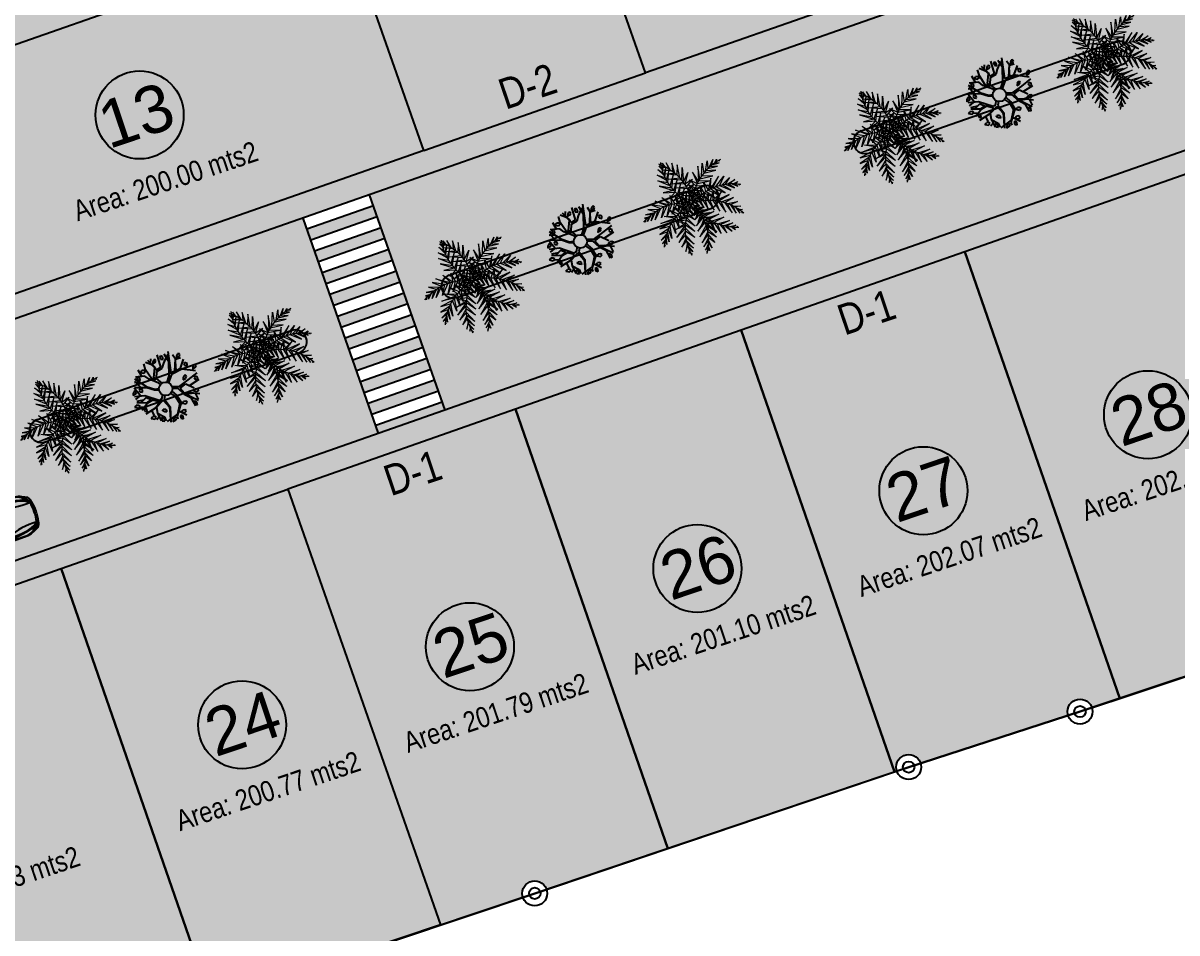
# Model space of a CAD drawing. Header units: millimetres. Extents: x 605064 to 1210630, y 1310999 to 2622410.
# Drawn here: x 605223.74 to 605272.84, y 1311092.26 to 1311130.99 of the extents above; entities that cross this region are included whole.
import ezdxf

# ---------------------------------------------------------------- set-up
doc = ezdxf.new("R2010")
doc.units = ezdxf.units.MM
for name, color, linetype in [('ARBOLES', 102, 'Continuous'), ('BOULEVARD', 3, 'Continuous'), ('CIRCULO', 1, 'Continuous'), ('P35', 3, 'Continuous'), ('PALME-1', 82, 'Continuous'), ('ROTULOS LOTES', 1, 'Continuous')]:
    doc.layers.add(name, color=color, linetype=linetype)
doc.styles.add('ROTULOS', font='arial.ttf', dxfattribs={"height": 3})
doc.styles.add('TSN - Arial Narrow', font='ARIALN.TTF')

# ---------------------------------------------------------------- blocks, each defined once
blk = doc.blocks.new('carro1')
at = {"layer": 'P35'}
for color, points in [(146, [(-0.795, 1.854), (-0.824, 1.862), (-0.858, 3.088), (-0.854, 3.397), (-0.854, 3.455), (-0.753, 3.861), (-0.675, 4.073), (-0.593, 4.178), (-0.477, 4.234), (-0.436, 4.237), (-0.544, 4.163), (-0.641, 3.988), (-0.72, 3.753), (-0.791, 3.47), (-0.809, 3.343), (-0.805, 3.175), (-0.817, 2.948), (-0.82, 2.713), (-0.813, 2.624), (-0.817, 2.616), (-0.82, 2.531), (-0.798, 1.941)]), (9, [(-0.85, 3.554), (-0.829, 3.715), (-0.78, 3.963), (-0.727, 4.075), (-0.647, 4.18), (-0.559, 4.25), (-0.472, 4.299), (-0.332, 4.327), (0.278, 4.327), (0.428, 4.31), (0.534, 4.275), (0.656, 4.177), (0.733, 4.079), (0.814, 3.834), (0.838, 3.715), (0.849, 3.62), (0.849, 3.596), (0.81, 3.708), (0.754, 3.946), (0.695, 4.1), (0.635, 4.173), (0.534, 4.236), (0.439, 4.261), (0.337, 4.261), (-0.437, 4.268), (-0.563, 4.222), (-0.643, 4.156), (-0.717, 4.058), (-0.752, 3.932), (-0.798, 3.792)]), (146, [(0.795, 1.854), (0.824, 1.862), (0.858, 3.088), (0.854, 3.397), (0.854, 3.455), (0.753, 3.861), (0.675, 4.073), (0.593, 4.178), (0.477, 4.234), (0.436, 4.237), (0.544, 4.163), (0.641, 3.988), (0.72, 3.753), (0.791, 3.47), (0.809, 3.343), (0.805, 3.175), (0.817, 2.948), (0.82, 2.713), (0.813, 2.624), (0.817, 2.616), (0.82, 2.531), (0.798, 1.941)]), (146, [(-0.765, 1.66), (-0.785, 1.474), (-0.777, 1.279), (-0.719, 0.785), (-0.652, 0.471), (-0.611, 0.321), (-0.549, 0.271), (-0.638, 0.54), (-0.685, 0.628), (-0.693, 0.852), (-0.701, 0.963), (-0.695, 1.247), (-0.666, 1.45), (-0.694, 1.488), (-0.686, 1.534), (-0.561, 1.796), (-0.49, 1.914), (-0.394, 1.924), (-0.417, 2.206), (-0.422, 2.428), (-0.413, 2.716), (-0.395, 2.924), (-0.471, 3.028), (-0.544, 3.124), (-0.599, 3.231), (-0.674, 3.439), (-0.703, 3.65), (-0.734, 3.659), (-0.786, 3.412), (-0.789, 3.078), (-0.78, 2.945), (-0.736, 3.21), (-0.683, 3.254), (-0.612, 3.201), (-0.568, 3.069), (-0.515, 2.875), (-0.471, 2.646), (-0.471, 2.496), (-0.489, 2.223), (-0.515, 2.064), (-0.515, 2.02), (-0.551, 1.959), (-0.595, 1.941), (-0.648, 1.844), (-0.718, 1.712), (-0.762, 1.65)]), (146, [(0.771, 1.66), (0.791, 1.474), (0.784, 1.279), (0.725, 0.785), (0.658, 0.471), (0.617, 0.321), (0.555, 0.271), (0.644, 0.54), (0.691, 0.628), (0.699, 0.852), (0.707, 0.963), (0.701, 1.247), (0.672, 1.45), (0.7, 1.488), (0.692, 1.534), (0.567, 1.796), (0.496, 1.914), (0.4, 1.924), (0.423, 2.206), (0.428, 2.428), (0.419, 2.716), (0.401, 2.924), (0.477, 3.028), (0.55, 3.124), (0.605, 3.231), (0.68, 3.439), (0.709, 3.65), (0.74, 3.659), (0.792, 3.412), (0.795, 3.078), (0.786, 2.945), (0.742, 3.21), (0.689, 3.254), (0.618, 3.201), (0.574, 3.069), (0.521, 2.875), (0.477, 2.646), (0.477, 2.496), (0.495, 2.223), (0.521, 2.064), (0.521, 2.02), (0.557, 1.959), (0.601, 1.941), (0.654, 1.844), (0.724, 1.712), (0.768, 1.65)]), (8, [(-0.49, 2.597), (-0.493, 2.617), (-0.794, 2.616), (-0.798, 2.597)]), (9, [(-0.859, 1.23), (-0.859, 0.662), (-0.835, 0.546), (-0.773, 0.375), (-0.685, 0.201), (-0.651, 0.146), (-0.581, 0.097), (-0.449, 0.057), (-0.077, 0.008), (0.131, 0.014), (0.333, 0.045), (0.522, 0.079), (0.629, 0.133), (0.7, 0.216), (0.828, 0.494), (0.852, 0.598), (0.855, 1.407), (0.846, 1.407), (0.855, 1.327), (0.858, 0.662), (0.825, 0.543), (0.709, 0.289), (0.599, 0.173), (0.421, 0.112), (0.153, 0.079), (-0.092, 0.075), (-0.385, 0.112), (-0.553, 0.143), (-0.639, 0.207), (-0.706, 0.283), (-0.798, 0.491), (-0.838, 0.579), (-0.859, 0.686), (-0.847, 1.248)]), (127, [(-0.666, 1.45), (-0.563, 1.184), (-0.497, 0.94), (-0.448, 0.645), (-0.432, 0.355), (-0.442, 0.128), (-0.253, 0.096), (0, 0.08), (0.163, 0.086), (0.322, 0.105), (0.442, 0.128), (0.432, 0.355), (0.458, 0.73), (0.519, 1.031), (0.599, 1.287), (0.666, 1.45), (0.545, 1.383), (0.423, 1.315), (0.213, 1.283), (0.059, 1.277), (-0.059, 1.277), (-0.337, 1.299), (-0.423, 1.315), (-0.545, 1.383)]), (30, [(-0.455, 0.13), (-0.528, 0.24), (-0.62, 0.314), (-0.69, 0.353), (-0.736, 0.381), (-0.706, 0.317), (-0.666, 0.265), (-0.614, 0.216), (-0.556, 0.182), (-0.51, 0.152), (-0.48, 0.143)]), (30, [(0.455, 0.13), (0.528, 0.24), (0.62, 0.314), (0.69, 0.353), (0.736, 0.381), (0.706, 0.317), (0.666, 0.265), (0.614, 0.216), (0.556, 0.182), (0.51, 0.152), (0.48, 0.143)])]:
    blk.add_hatch(color=color, dxfattribs=at).paths.add_polyline_path(points)
h = blk.add_hatch(color=127, dxfattribs=at)
h.paths.add_polyline_path([(-0.276, 3.037), (-0.322, 3.032), (-0.368, 3.037), (-0.396, 3.045), (-0.434, 3.064), (-0.465, 3.087), (-0.517, 3.15), (-0.568, 3.235), (-0.598, 3.303), (-0.625, 3.401), (-0.61, 3.496), (-0.583, 3.538), (-0.536, 3.565), (-0.395, 3.628), (-0.239, 3.674), (-0.097, 3.695), (0.036, 3.699), (0.189, 3.684), (0.323, 3.652), (0.447, 3.608), (0.529, 3.569), (0.583, 3.538), (0.622, 3.462), (0.627, 3.42), (0.61, 3.338), (0.568, 3.235), (0.52, 3.154), (0.467, 3.088), (0.42, 3.055), (0.368, 3.037), (0.346, 3.033), (0.322, 3.032), (0.282, 3.036), (0.257, 3.042), (0.229, 3.053), (0.205, 3.055), (0.12, 3.059), (-0.038, 3.062), (-0.145, 3.058), (-0.229, 3.053), (-0.254, 3.043)], flags=16)
h.paths.add_polyline_path([(-0.393, 1.915), (-0.189, 1.899), (0, 1.895), (0.232, 1.902), (0.393, 1.909), (0.392, 1.914), (0.42, 2.299), (0.414, 2.692), (0.395, 2.924), (0.544, 3.124), (0.599, 3.231), (0.674, 3.439), (0.703, 3.65), (0.686, 3.813), (0.632, 3.973), (0.582, 4.064), (0.503, 4.167), (0.405, 4.257), (-0.405, 4.257), (-0.491, 4.179), (-0.57, 4.082), (-0.658, 3.887), (-0.686, 3.813), (-0.703, 3.65), (-0.674, 3.439), (-0.599, 3.231), (-0.437, 2.974), (-0.395, 2.924), (-0.411, 2.742), (-0.417, 2.65), (-0.422, 2.417), (-0.413, 2.144), (-0.402, 1.997)])
h = blk.add_hatch(color=8, dxfattribs=at)
edge = h.paths.add_edge_path()
edge.add_line((-0.771, 1.819), (-0.734, 1.76))
edge.add_arc((-0.767, 1.739), 0.0391, -47.4347, 31.9191, ccw=False)
edge.add_arc((-0.746, 1.736), 0.0265, 168.0279, 281.917, ccw=False)
edge.add_line((-0.772, 1.742), (-0.801, 1.778))
edge.add_line((-0.801, 1.778), (-0.817, 1.76))
edge.add_arc((-0.847, 1.786), 0.0403, 221.1586, 318.8414, ccw=False)
edge.add_line((-0.878, 1.76), (-0.927, 1.809))
edge.add_arc((-0.874, 1.862), 0.0746, 163.8715, 224.9725, ccw=False)
edge.add_line((-0.946, 1.883), (-0.771, 1.819))
h = blk.add_hatch(color=146, dxfattribs=at)
h.paths.add_polyline_path([(-0.453, 0.18), (-0.536, 0.285), (-0.579, 0.376), (-0.654, 0.695), (-0.689, 1), (-0.662, 1.419), (-0.61, 1.253), (-0.527, 0.982), (-0.479, 0.721), (-0.457, 0.572), (-0.448, 0.424), (-0.44, 0.319), (-0.44, 0.206)])
h.paths.add_polyline_path([(-0.654, 0.367), (-0.75, 0.411), (-0.815, 0.581), (-0.837, 0.664), (-0.828, 1.065), (-0.828, 1.72), (-0.806, 1.75), (-0.793, 1.637), (-0.793, 1.201), (-0.754, 0.956), (-0.715, 0.729), (-0.697, 0.59), (-0.662, 0.437), (-0.627, 0.359)])
h = blk.add_hatch(color=146, dxfattribs=at)
h.paths.add_polyline_path([(0.453, 0.18), (0.536, 0.285), (0.579, 0.376), (0.654, 0.695), (0.689, 1), (0.662, 1.419), (0.61, 1.253), (0.527, 0.982), (0.479, 0.721), (0.457, 0.572), (0.448, 0.424), (0.44, 0.319), (0.44, 0.206)])
h.paths.add_polyline_path([(0.654, 0.367), (0.75, 0.411), (0.815, 0.581), (0.837, 0.664), (0.828, 1.065), (0.828, 1.72), (0.806, 1.75), (0.793, 1.637), (0.793, 1.201), (0.754, 0.956), (0.715, 0.729), (0.697, 0.59), (0.662, 0.437), (0.627, 0.359)])
h = blk.add_hatch(color=8, dxfattribs=at)
edge = h.paths.add_edge_path()
edge.add_line((0.771, 1.819), (0.734, 1.76))
edge.add_arc((0.767, 1.739), 0.0391, 508.0809, 587.4347)
edge.add_arc((0.746, 1.736), 0.0265, 258.083, 371.9721)
edge.add_line((0.772, 1.742), (0.801, 1.778))
edge.add_line((0.801, 1.778), (0.817, 1.76))
edge.add_arc((0.847, 1.786), 0.0403, 221.1586, 318.8414)
edge.add_line((0.878, 1.76), (0.927, 1.809))
edge.add_arc((0.874, 1.862), 0.0746, 315.0275, 376.1285)
edge.add_line((0.946, 1.883), (0.771, 1.819))
at = {"layer": 'P35', "color": 7}
for p, q in [((-0.801, 2.597), (-0.486, 2.597)), ((-0.801, 2.587), (-0.485, 2.587)), ((-0.8, 2.627), (-0.488, 2.627)), ((-0.8, 2.617), (-0.488, 2.617)), ((0.801, 2.587), (0.485, 2.587)), ((0.801, 2.597), (0.486, 2.597)), ((0.8, 2.627), (0.488, 2.627)), ((0.8, 2.617), (0.488, 2.617)), ((-0.607, 0.193), (-0.606, 0.192))]:
    blk.add_line(p, q, dxfattribs=at)
for points in [[(-0.865, 3.454, -0.04536), (-0.712, 4.041, -0.316238), (-0.405, 4.257), (0, 4.257), (0.405, 4.257, -0.316238), (0.712, 4.041, -0.04536), (0.865, 3.454, -0.995785)], [(-0.712, 4.041, 0.134107), (-0.787, 3.96, 0.076542), (-0.865, 3.454), (-0.865, 1.853, 0.085317)], [(-0.787, 3.96, -0.339592), (-0.293, 4.34), (0, 4.34), (0.293, 4.34, -0.339592), (0.787, 3.96, -1.295903)], [(-0.405, 4.257, 0.307984), (-0.674, 3.439, 0.021458), (-0.599, 3.231, 0.089138), (-0.471, 3.028, 0.076147), (-0.395, 2.924, 0.055297), (-0.393, 1.909, 0.055323)], [(0.405, 4.257, -0.307984), (0.674, 3.439, -0.021458), (0.599, 3.231, -0.089138), (0.471, 3.028, -0.076147), (0.395, 2.924, -0.055297), (0.393, 1.909, -0.055323)], [(0.865, 1.853), (0.865, 3.454, 0.076542), (0.787, 3.96, 0.134107), (0.712, 4.041)], [(-0.806, 2.442), (-0.806, 3.237, -0.076793), (-0.658, 3.887, -3.166947)], [(0.806, 2.442), (0.806, 3.237, 0.076793), (0.658, 3.887, 3.166947)], [(-0.865, 3.115, 0.005985), (-0.835, 2.058), (-0.837, 1.843, 0.082522)], [(-0.765, 1.66), (-0.608, 1.931, -0.122145), (-0.549, 1.993, 0.205815), (-0.53, 2.019, 0.151874), (-0.626, 3.207, 0.290836), (-0.739, 3.222, 0.061376), (-0.783, 1.823)], [(0.765, 1.66), (0.608, 1.931, 0.122145), (0.549, 1.993, -0.205815), (0.53, 2.019, -0.151874), (0.626, 3.207, -0.290836), (0.739, 3.222, -0.061376), (0.783, 1.823)], [(0.837, 1.843), (0.835, 2.058, 0.005985), (0.865, 3.115)], [(-0.865, 1.75), (-0.865, 0.659, 0.085317), (-0.781, 0.369), (-0.67, 0.141, 0.150666), (-0.454, 0.048, 0.106558), (0.454, 0.048, 0.150666), (0.67, 0.141), (0.781, 0.369, 0.085317), (0.865, 0.659), (0.865, 1.75, 0.076542)], [(-0.838, 1.747), (-0.85, 0.661, 0.082522), (-0.746, 0.386), (-0.744, 0.382, 0.28772), (-0.442, 0.128, 0.107642), (0.442, 0.128, 0.28772), (0.744, 0.382), (0.746, 0.386, 0.082522), (0.85, 0.661), (0.838, 1.747, 0.005985)], [(-0.775, 1.745, 0.003758), (-0.765, 1.66)], [(0.775, 1.745, -0.003758), (0.765, 1.66)]]:
    blk.add_lwpolyline(points, format="xyb", dxfattribs=at)
for points in [[(0.583, 3.538, -0.244234), (0.621, 3.376, -0.10952), (0.486, 3.109, -0.34796), (0.229, 3.053, 0.037334), (-0.229, 3.053, -0.34796), (-0.486, 3.109, -0.10952), (-0.621, 3.376, -0.244234), (-0.583, 3.538, -0.276546)], [(-0.771, 1.819), (-0.734, 1.76, -0.360781), (-0.741, 1.71, -0.542329), (-0.772, 1.742), (-0.801, 1.778), (-0.817, 1.76, -0.454056), (-0.878, 1.76), (-0.927, 1.809, -0.273105), (-0.946, 1.883)], [(-0.45, 1.921, 0.328475), (-0.519, 1.884), (-0.686, 1.534, 0.439617), (-0.666, 1.45), (-0.423, 1.315, 0.06084), (0, 1.277, 0.06084), (0.423, 1.315), (0.666, 1.45, 0.439617), (0.686, 1.534), (0.519, 1.884, 0.328475), (0.45, 1.921, -0.057395)], [(0.771, 1.819), (0.734, 1.76, 0.360781), (0.741, 1.71, 0.542329), (0.772, 1.742), (0.801, 1.778), (0.817, 1.76, 0.454056), (0.878, 1.76), (0.927, 1.809, 0.273105), (0.946, 1.883)]]:
    blk.add_lwpolyline(points, format="xyb", close=True, dxfattribs=at)
for centre, radius, start, end in [((3.67, 1.558), 4.456, 177.4786, 196.1176), ((-3.67, 1.558), 4.456, 343.8824, 2.5214), ((1.381, 1.057), 2.084, 169.1317, 202.1569), ((-3.112, 0.355), 2.68, 355.1298, 24.1159), ((3.112, 0.355), 2.68, 155.8841, 184.8702), ((-1.381, 1.057), 2.084, 337.8431, 10.8683), ((-0.901, -0.105), 0.515, 26.8399, 72.4584), ((0.901, -0.105), 0.515, 107.5416, 153.1601)]:
    blk.add_arc(centre, radius, start, end, dxfattribs=at)
blk = doc.blocks.new('A$C48C97B70')
at = {"layer": 'PALME-1', "lineweight": 5}
for p, q in [((2.072, 6.54), (2.171, 6.533)), ((2.216, 6.497), (2.072, 6.54)), ((2.109, 6.384), (2.41, 6.325)), ((2.556, 6.176), (2.109, 6.384)), ((2.171, 6.148), (2.687, 6.026)), ((2.793, 5.89), (2.171, 6.148)), ((2.315, 6.6), (2.309, 6.418)), ((2.41, 6.325), (2.315, 6.6)), ((2.552, 6.547), (2.605, 6.122)), ((2.687, 6.026), (2.552, 6.547)), ((2.903, 6.407), (2.793, 5.89)), ((2.912, 5.72), (2.903, 6.407)), ((3.221, 6.198), (3.009, 5.561)), ((3.129, 5.334), (3.221, 6.198)), ((2.251, 5.877), (2.912, 5.72)), ((3.009, 5.561), (2.251, 5.877)), ((2.388, 5.472), (3.129, 5.334)), ((3.21, 5.152), (2.388, 5.472)), ((3.21, 5.152), (3.477, 5.948)), ((3.477, 5.948), (3.277, 4.976)), ((3.277, 4.976), (3.756, 5.506)), ((3.756, 5.506), (3.328, 4.818)), ((2.535, 5.1), (3.277, 4.976)), ((3.328, 4.818), (2.535, 5.1)), ((2.683, 4.767), (3.377, 4.635)), ((3.409, 4.484), (2.683, 4.767)), ((3.909, 4.977), (3.328, 4.818)), ((3.377, 4.635), (3.909, 4.977)), ((3.925, 4.65), (3.409, 4.484)), ((3.435, 4.33), (3.925, 4.65)), ((5.099, 4.709), (4.7, 4.004)), ((4.863, 4.035), (5.099, 4.709)), ((5.621, 4.675), (4.863, 4.035)), ((5.049, 4.06), (5.621, 4.675)), ((0.485, 3.926), (0.936, 3.651)), ((1.136, 3.706), (0.485, 3.926)), ((0.788, 4.157), (1.318, 3.745)), ((1.572, 3.782), (0.788, 4.157)), ((1.109, 4.315), (1.959, 3.803)), ((1.771, 3.798), (1.109, 4.315)), ((1.619, 4.431), (2.125, 3.798)), ((1.959, 3.803), (1.619, 4.431)), ((2.169, 4.399), (2.125, 3.798)), ((2.314, 3.783), (2.169, 4.399)), ((2.483, 4.305), (2.467, 3.763)), ((2.621, 3.736), (2.483, 4.305)), ((2.742, 4.179), (2.773, 3.702)), ((2.911, 3.665), (2.742, 4.179)), ((2.871, 4.392), (3.435, 4.33)), ((3.454, 4.176), (2.871, 4.392)), ((2.956, 4.034), (3.027, 3.628)), ((3.19, 3.57), (2.956, 4.034)), ((3.012, 4.138), (3.464, 4.032)), ((3.469, 3.911), (3.012, 4.138)), ((3.181, 3.857), (3.468, 3.739)), ((3.462, 3.617), (3.181, 3.857)), ((3.893, 4.364), (3.454, 4.176)), ((3.464, 4.032), (3.893, 4.364)), ((3.468, 3.739), (3.827, 4.113)), ((3.827, 4.113), (3.469, 3.911)), ((3.685, 3.61), (3.842, 4.104)), ((3.842, 4.104), (3.836, 3.693)), ((3.945, 3.747), (4.03, 4.282)), ((4.03, 4.282), (4.076, 3.806)), ((4.221, 3.864), (4.266, 4.448)), ((4.544, 3.399), (4.221, 3.864)), ((4.266, 4.448), (4.368, 3.915)), ((4.368, 3.915), (4.964, 3.413)), ((4.516, 3.959), (4.561, 4.59)), ((4.964, 3.413), (4.516, 3.959)), ((4.561, 4.59), (4.7, 4.004)), ((4.7, 4.004), (5.327, 3.442)), ((5.327, 3.442), (4.863, 4.035)), ((5.049, 4.06), (5.724, 3.492)), ((5.248, 4.076), (5.963, 4.571)), ((5.724, 3.492), (5.248, 4.076)), ((5.963, 4.571), (5.505, 4.079)), ((5.505, 4.079), (6.145, 3.565)), ((5.691, 4.07), (6.298, 4.391)), ((6.145, 3.565), (5.691, 4.07)), ((6.298, 4.391), (5.897, 4.047)), ((5.897, 4.047), (6.422, 3.625)), ((6.068, 4.019), (6.59, 4.15)), ((6.422, 3.625), (6.068, 4.019)), ((6.59, 4.15), (6.19, 3.993)), ((6.261, 3.976), (6.658, 3.683)), ((6.462, 3.919), (6.749, 3.967)), ((6.658, 3.683), (6.462, 3.919)), ((6.749, 3.967), (6.592, 3.874)), ((6.706, 3.831), (6.813, 3.725)), ((0.172, 3.309), (0.083, 3.188)), ((0.083, 3.188), (0.123, 3.278)), ((0.108, 3.437), (0.277, 3.37)), ((0.398, 3.434), (0.108, 3.437)), ((0.236, 3.642), (0.655, 3.551)), ((0.772, 3.596), (0.236, 3.642)), ((0.588, 3.523), (0.242, 3.171)), ((0.242, 3.171), (0.398, 3.434)), ((0.936, 3.651), (0.485, 3.15)), ((0.485, 3.15), (0.772, 3.596)), ((1.318, 3.745), (0.768, 3.135)), ((0.768, 3.135), (1.136, 3.706)), ((1.771, 3.798), (1.195, 3.13)), ((1.195, 3.13), (1.572, 3.782)), ((1.595, 3.144), (1.959, 3.803)), ((2.125, 3.798), (1.595, 3.144)), ((1.958, 3.173), (2.314, 3.783)), ((2.467, 3.763), (1.958, 3.173)), ((2.375, 3.225), (2.621, 3.736)), ((2.773, 3.702), (2.375, 3.225)), ((2.517, 3.065), (2.973, 2.919)), ((3.058, 3.034), (2.517, 3.065)), ((2.661, 3.273), (2.911, 3.665)), ((3.027, 3.628), (2.661, 3.273)), ((3.248, 3.258), (2.731, 3.212)), ((2.731, 3.212), (3.134, 3.129)), ((2.982, 3.339), (3.19, 3.57)), ((3.302, 3.524), (2.982, 3.339)), ((3.134, 3.129), (3.331, 2.658)), ((3.387, 2.981), (3.248, 3.258)), ((3.333, 3.347), (3.387, 2.981)), ((3.534, 3.189), (3.34, 2.708)), ((3.494, 3.304), (3.845, 3.186)), ((3.845, 3.186), (3.534, 3.189)), ((3.581, 3.546), (3.927, 3.415)), ((3.927, 3.415), (3.685, 3.61)), ((3.836, 3.693), (4.254, 3.401)), ((4.254, 3.401), (3.945, 3.747)), ((4.076, 3.806), (4.544, 3.399)), ((6.813, 3.725), (6.759, 3.809)), ((1.871, 2.113), (2.646, 2.352)), ((2.103, 2.613), (2.646, 2.352)), ((2.729, 2.522), (2.103, 2.613)), ((2.305, 2.87), (2.804, 2.657)), ((2.885, 2.79), (2.305, 2.87)), ((2.646, 2.352), (3.06, 1.619)), ((3.166, 1.967), (2.729, 2.522)), ((2.804, 2.657), (3.166, 1.967)), ((3.27, 2.374), (2.885, 2.79)), ((2.973, 2.919), (3.27, 2.374)), ((3.331, 2.658), (3.058, 3.034)), ((3.34, 2.708), (3.598, 3.029)), ((3.647, 2.918), (3.373, 2.451)), ((3.373, 2.451), (3.71, 2.789)), ((3.785, 2.652), (3.45, 2.173)), ((3.45, 2.173), (3.866, 2.519)), ((3.953, 2.391), (3.586, 1.876)), ((3.598, 3.029), (4.106, 2.989)), ((4.106, 2.989), (3.647, 2.918)), ((3.71, 2.789), (4.331, 2.805)), ((4.331, 2.805), (3.785, 2.652)), ((3.866, 2.519), (4.646, 2.527)), ((4.646, 2.527), (3.953, 2.391)), ((1.792, 1.596), (2.581, 2.199)), ((2.516, 2.023), (1.792, 1.596)), ((2.457, 1.832), (1.821, 1.24)), ((1.821, 1.24), (2.399, 1.582)), ((2.581, 2.199), (1.871, 2.113)), ((2.399, 1.582), (2.764, 0.846)), ((2.926, 1.242), (2.457, 1.832)), ((2.516, 2.023), (2.926, 1.242)), ((3.06, 1.619), (2.581, 2.199)), ((3.586, 1.876), (4.066, 2.239)), ((3.926, 1.441), (4.066, 2.239)), ((4.172, 2.112), (3.926, 1.441)), ((4.066, 2.239), (4.908, 2.274)), ((4.908, 2.274), (4.172, 2.112)), ((4.35, 1.136), (4.172, 2.112)), ((4.3, 1.974), (5.183, 1.983)), ((4.3, 1.974), (4.35, 1.136)), ((5.183, 1.983), (4.444, 1.835)), ((4.444, 1.835), (4.68, 0.999)), ((4.68, 0.999), (4.639, 1.669)), ((4.639, 1.669), (5.461, 1.659)), ((5.461, 1.659), (4.789, 1.558)), ((4.789, 1.558), (5.053, 0.924)), ((2.369, 1.398), (1.925, 0.874)), ((1.925, 0.874), (2.347, 1.192)), ((2.338, 1.019), (2.097, 0.538)), ((2.097, 0.538), (2.337, 0.894)), ((2.647, 0.589), (2.338, 1.019)), ((2.338, 0.821), (2.539, 0.37)), ((2.347, 1.192), (2.647, 0.589)), ((2.764, 0.846), (2.369, 1.398)), ((5.053, 0.924), (4.963, 1.444)), ((4.963, 1.444), (5.636, 1.437)), ((5.636, 1.437), (5.112, 1.358)), ((5.112, 1.358), (5.431, 0.925)), ((5.431, 0.925), (5.223, 1.3)), ((5.289, 1.268), (5.782, 1.241)), ((5.782, 1.241), (5.48, 1.184)), ((5.48, 1.184), (5.67, 0.964)), ((5.67, 0.964), (5.609, 1.136)), ((5.724, 1.097), (5.874, 1.11)), ((5.874, 1.11), (5.78, 1.08)), ((2.351, 0.612), (2.242, 0.343)), ((2.242, 0.343), (2.366, 0.476)), ((2.539, 0.37), (2.351, 0.612)), ((2.384, 0.355), (2.464, 0.229)), ((2.464, 0.229), (2.394, 0.298))]:
    blk.add_line(p, q, dxfattribs=at)
for points in [[(2.17, 5.812), (1.897, 6.276), (2.16, 5.937)], [(2.155, 6.219), (2.027, 6.48), (2.16, 6.356)], [(2.156, 6.01), (2.325, 6.474), (2.155, 6.219)], [(2.17, 6.478), (2.241, 6.61), (2.176, 6.535)], [(2.191, 5.641), (2.448, 6.263), (2.17, 5.812)], [(2.346, 5.01), (1.67, 5.556), (2.271, 5.255)], [(2.227, 5.436), (1.748, 5.928), (2.191, 5.641)], [(2.271, 5.255), (2.584, 6.015), (2.227, 5.436)], [(2.418, 4.824), (2.773, 5.631), (2.346, 5.01)], [(4.256, 4.754), (4.053, 5.439), (4.142, 4.634)], [(4.393, 4.884), (4.496, 5.717), (4.256, 4.754)], [(4.545, 5.014), (4.834, 5.833), (4.75, 5.166)], [(4.907, 5.267), (5.211, 5.884), (5.087, 5.37)], [(5.087, 5.37), (5.76, 5.335), (5.242, 5.447)], [(5.242, 5.447), (5.588, 5.859), (5.357, 5.498)], [(5.424, 5.526), (5.918, 5.521), (5.621, 5.597)], [(5.621, 5.597), (5.824, 5.804), (5.752, 5.637)], [(5.87, 5.669), (6.018, 5.646), (5.926, 5.682)], [(2.418, 4.824), (1.666, 5.198), (2.495, 4.652)], [(2.495, 4.652), (1.781, 4.688), (2.57, 4.504)], [(2.57, 4.504), (2.932, 5.265), (2.495, 4.652)], [(2.749, 4.211), (3.062, 4.925), (2.665, 4.34)], [(3.836, 4.239), (3.531, 4.739), (3.925, 4.367)], [(4.019, 4.489), (3.686, 5.027), (4.142, 4.634)], [(4.142, 4.634), (4.98, 4.546), (4.256, 4.754)], [(4.393, 4.884), (5.273, 4.819), (4.545, 5.014)], [(4.75, 5.166), (5.571, 5.125), (4.907, 5.267)], [(2.665, 4.34), (2.047, 4.205), (2.57, 4.504)], [(2.84, 4.084), (2.267, 3.963), (2.749, 4.211)], [(3.03, 3.852), (2.492, 3.783), (2.936, 3.961)], [(2.936, 3.961), (3.195, 4.526), (2.84, 4.084)], [(3.112, 3.763), (3.275, 4.247), (3.03, 3.852)], [(3.325, 3.56), (3.354, 3.929), (3.235, 3.642)], [(3.551, 3.72), (3.388, 4.212), (3.624, 3.876)], [(3.681, 3.983), (3.437, 4.467), (3.752, 4.108)], [(3.624, 3.876), (4.134, 3.884), (3.681, 3.983)], [(3.752, 4.108), (4.371, 4.052), (3.836, 4.239)], [(3.925, 4.367), (4.703, 4.31), (4.019, 4.489)], [(4.023, 3.434), (4.383, 3.838), (4.165, 3.413)], [(4.318, 3.383), (4.671, 3.85), (4.469, 3.347)], [(2.039, 2.865), (1.395, 3.175), (2.176, 2.959)], [(2.338, 3.057), (1.86, 3.471), (2.176, 2.959)], [(2.614, 3.199), (2.169, 3.579), (2.474, 3.131)], [(2.474, 3.131), (2.407, 2.354), (2.338, 3.057)], [(2.892, 3.311), (2.453, 3.629), (2.757, 3.26)], [(2.757, 3.26), (2.714, 2.641), (2.614, 3.199)], [(3.173, 3.397), (2.712, 3.637), (3.007, 3.35)], [(3.235, 3.642), (2.716, 3.653), (3.112, 3.763)], [(3.007, 3.35), (2.918, 2.847), (2.892, 3.311)], [(3.291, 3.426), (3.14, 3.089), (3.173, 3.397)], [(3.524, 3.316), (3.359, 2.985), (3.577, 3.207)], [(3.504, 3.607), (3.861, 3.703), (3.551, 3.72)], [(3.577, 3.207), (4.054, 3.003), (3.645, 3.048)], [(3.608, 3.461), (3.828, 3.163), (3.73, 3.458)], [(3.73, 3.458), (4.128, 3.79), (3.902, 3.447)], [(3.902, 3.447), (4.096, 2.975), (4.023, 3.434)], [(4.165, 3.413), (4.34, 2.817), (4.318, 3.383)], [(4.469, 3.347), (4.701, 2.603), (4.618, 3.304)], [(4.618, 3.304), (4.996, 3.811), (4.797, 3.243)], [(4.951, 3.181), (5.513, 3.622), (4.797, 3.243)], [(4.797, 3.243), (5.023, 2.432), (4.951, 3.181)], [(5.122, 3.102), (5.935, 3.312), (4.951, 3.181)], [(5.122, 3.102), (5.384, 2.259), (5.298, 3.008)], [(1.429, 2.305), (0.772, 2.102), (1.299, 2.143)], [(1.737, 2.622), (0.883, 2.467), (1.554, 2.443)], [(1.889, 2.751), (1.05, 2.782), (2.039, 2.865)], [(1.554, 2.443), (1.465, 1.626), (1.429, 2.305)], [(1.889, 2.751), (1.814, 1.872), (1.737, 2.622)], [(2.176, 2.959), (2.13, 2.118), (2.039, 2.865)], [(3.815, 2.498), (3.259, 1.952), (3.845, 2.347)], [(3.735, 2.799), (3.284, 2.372), (3.778, 2.649)], [(3.645, 3.048), (3.314, 2.661), (3.689, 2.935)], [(3.689, 2.935), (4.213, 2.799), (3.735, 2.799)], [(3.778, 2.649), (4.355, 2.548), (3.815, 2.498)], [(3.845, 2.347), (4.468, 2.241), (3.872, 2.159)], [(5.298, 3.008), (6.166, 3.04), (5.516, 2.873)], [(5.516, 2.873), (5.778, 2.094), (5.667, 2.764)], [(5.667, 2.764), (6.352, 2.708), (5.829, 2.634)], [(5.829, 2.634), (6.043, 1.995), (5.957, 2.518)], [(5.957, 2.518), (6.468, 2.348), (6.047, 2.431)], [(6.097, 2.378), (6.274, 1.917), (6.236, 2.221)], [(1.198, 2.002), (0.737, 1.726), (1.13, 1.897)], [(0.99, 1.652), (0.753, 1.484), (0.93, 1.529)], [(1.092, 1.835), (1.018, 1.347), (0.99, 1.652)], [(1.299, 2.143), (1.227, 1.473), (1.198, 2.002)], [(3.872, 2.159), (3.253, 1.588), (3.887, 1.994)], [(3.895, 1.806), (3.264, 1.188), (3.891, 1.606)], [(3.891, 1.606), (4.315, 0.848), (3.87, 1.351)], [(3.887, 1.994), (4.536, 1.694), (3.872, 2.159)], [(3.895, 1.806), (4.452, 1.178), (3.887, 1.994)], [(6.236, 2.221), (6.503, 2.108), (6.321, 2.114)], [(6.394, 2.016), (6.426, 1.87), (6.427, 1.969)], [(0.88, 1.418), (0.879, 1.268), (0.858, 1.364)], [(3.87, 1.351), (3.296, 0.762), (3.843, 1.166)], [(3.8, 0.963), (3.329, 0.481), (3.756, 0.796)], [(3.756, 0.796), (3.836, 0.264), (3.718, 0.676)], [(3.843, 1.166), (4.104, 0.531), (3.8, 0.963)], [(3.694, 0.607), (3.365, 0.24), (3.618, 0.413)], [(3.507, 0.179), (3.392, 0.083), (3.48, 0.128)], [(3.618, 0.413), (3.639, 0.123), (3.562, 0.288)]]:
    blk.add_lwpolyline(points, dxfattribs=at)
for centre, start, end in [((5.589, 6.144), 171.01045, 231.44645), ((6.694, 2.334), 100.47619, 160.91219), ((4.041, 0.074), 99.94926, 160.38526), ((0.46, 1.763), 329.11631, 29.5523), ((3.594, 0.025), 32.00062, 92.43661)]:
    blk.add_arc(centre, 3.435, start, end, dxfattribs=at)
at = {"layer": 'PALME-1', "lineweight": 5, "extrusion": (0, 0, -1)}
for centre, major_axis, start_param, end_param in [((0.035, 3.843), (2.429, 2.429), -0.156897, 0.89791), ((1.947, 0.368), (-2.429, 2.429), 0.182844, 1.237651), ((5.421, 0.645), (-2.429, 2.429), 0.173647, 1.228454), ((5.771, 0.927), (2.429, 2.429), 3.700109, 4.754916), ((6.759, 4.372), (-2.429, 2.429), 4.173367, 5.228174)]:
    blk.add_ellipse(centre, major_axis=major_axis, ratio=1, start_param=start_param, end_param=end_param, dxfattribs=at)
blk = doc.blocks.new('p_arbol04')
at = {"layer": 'ARBOLES'}
for p, q in [((-0.41, 1.55), (-1.03, 2.13)), ((-0.62, 1.75), (-0.41, 2.36)), ((0.05, 1.88), (0.35, 2.36)), ((0.76, 1.7), (0.54, 2.32)), ((0.74, 1.39), (0.8, 2.29)), ((0.77, 1.94), (1.1, 2.18)), ((-1.72, 0.41), (-2.41, 1.04)), ((-1.98, 0.65), (-1.85, 1.57)), ((-1.07, 0.75), (-1.81, 1.55)), ((-1.14, 1.51), (-1.48, 1.85)), ((-1.41, 1.11), (-1.36, 1.9)), ((-1, 0.76), (-1.21, 2.04)), ((-0.37, 1.09), (-0.41, 1.55)), ((-0.05, 0.2), (-0.37, 1.09)), ((-0.18, 0.97), (0.05, 1.88)), ((0.02, 0.88), (0.74, 1.39)), ((0.12, 0.65), (0.61, 1.04)), ((0.61, 1.04), (1.16, 0.87)), ((0.64, 1.2), (0.78, 1.37)), ((0.7, 1.17), (0.64, 1.2)), ((0.71, 1.16), (1.12, 1.01)), ((0.78, 1.37), (0.78, 1.94)), ((1.12, 1.01), (1.72, 1.99)), ((1.16, 0.87), (1.57, 1.06)), ((2.58, 1.48), (1.36, 0.04)), ((1.57, 1.06), (2.28, 1.3)), ((1.98, 0.83), (2.18, 1.57)), ((1.98, 0.83), (2.41, 1.3)), ((-2.49, -0.25), (-2.83, 0.07)), ((-2.14, -0.12), (-2.67, 0.51)), ((-2.08, 0.23), (-2.6, 0.6)), ((-2.08, 0.74), (-2.54, 0.81)), ((-1.77, 0.21), (-2.44, 0.25)), ((-1.77, 0.21), (-1.62, -0.24)), ((-1.19, -0.84), (-1.72, 0.41)), ((-0.78, 0.09), (-1.07, 0.75)), ((-0.71, 0.11), (-1, 0.76)), ((-0.52, -0.23), (-0.78, 0.09)), ((-0.43, -0.13), (-0.71, 0.11)), ((-0.01, 0.62), (-0.18, 0.97)), ((-0.06, 0.02), (-0.05, 0.2)), ((-0.01, 0.62), (0.02, 0.88)), ((0.14, 0), (0.12, 0.65)), ((1.03, -0.05), (1.98, 0.83)), ((1.36, 0.04), (1.72, -0.14)), ((1.72, -0.14), (2.54, 0.51)), ((1.82, -0.19), (2.38, 0.38)), ((2.54, 0.51), (2.64, 0.95)), ((2.54, 0.51), (2.93, 0.27)), ((-1.88, -1.05), (-2.9, -0.75)), ((-2.05, -0.21), (-2.86, -0.28)), ((-2.31, -0.92), (-2.5, -1.37)), ((-1.62, -0.24), (-2.14, -0.12)), ((-1.55, -0.37), (-2.05, -0.21)), ((-1.26, -0.98), (-1.88, -1.05)), ((-1.26, -0.95), (-1.55, -0.37)), ((-0.87, -0.89), (-1.19, -0.84)), ((-0.87, -0.89), (-0.62, -0.71)), ((-0.53, -0.91), (-0.8, -1.07)), ((0.39, -1), (0.71, -1.35)), ((0.87, -1.33), (0.47, -0.9)), ((0.5, -0.29), (1.03, -0.05)), ((0.55, -0.43), (1.13, -0.19)), ((1.13, -0.19), (1.36, -0.12)), ((1.36, -0.12), (2.25, -0.47)), ((1.82, -0.19), (2.21, -0.35)), ((2.21, -0.35), (3, -0.03)), ((2.25, -0.47), (2.93, -1.49)), ((-2.29, -1.81), (-2.64, -1.81)), ((-2.14, -1.47), (-2.44, -2.18)), ((-2.15, -1.48), (-1.98, -2.16)), ((-1.82, -1.07), (-2.14, -1.47)), ((-0.98, -1.93), (-1.95, -2.89)), ((-1, -1.07), (-1.82, -1.07)), ((-1.15, -2.05), (-1.54, -2.45)), ((-1.04, -1.87), (-1.15, -2.05)), ((-0.93, -1.07), (-1.04, -1.87)), ((-1, -1.07), (-0.93, -1.07)), ((-0.8, -1.07), (-0.98, -1.93)), ((-0.8, -1.07), (-0.8, -1.07)), ((0.02, -1.72), (-0.18, -2.39)), ((0.18, -1.72), (-0.05, -2.42)), ((-0.04, -1.18), (0.02, -1.72)), ((0.18, -1.14), (0.18, -1.72)), ((0.71, -1.35), (0.71, -2.14)), ((0.87, -1.51), (0.8, -2.05)), ((0.8, -2.05), (1.17, -2.44)), ((0.87, -1.33), (1.89, -1.56)), ((0.87, -1.51), (1.49, -1.63)), ((1.49, -1.63), (1.72, -2.42)), ((1.59, -1.97), (2.57, -2.25)), ((1.89, -1.56), (2.9, -1.74)), ((-1.98, -2.16), (-2.14, -2.51)), ((-1.03, -2.86), (-2.14, -2.6)), ((-1.53, -2.44), (-1.76, -2.68)), ((-0.05, -2.42), (-1.19, -2.97)), ((-0.18, -2.39), (-1.03, -2.86)), ((-0.74, -2.76), (-0.54, -3.53)), ((0.87, -2.79), (0.61, -3.55)), ((0.71, -2.14), (0.87, -2.79)), ((0.8, -2.23), (1.13, -3.44)), ((0.8, -2.23), (1.33, -2.67)), ((1.17, -2.44), (1.66, -3.14)), ((1.43, -2.81), (1.2, -3.37))]:
    blk.add_line(p, q, dxfattribs=at)
at = {"layer": 'ARBOLES', "color": 1}
for p, q in [((-0.43, 2.09), (-0.27, 1.8)), ((-0.43, 2.09), (-0.23, 2.09)), ((-0.08, 1.96), (-0.23, 2.09)), ((-2.25, 1.32), (-2.4, 1.19)), ((-2.4, 1.19), (-2.18, 1.14)), ((-2.07, 1.38), (-2.25, 1.32)), ((-2.18, 1.14), (-1.99, 1.16)), ((-1.95, 1.3), (-2.07, 1.38)), ((-1.99, 1.16), (-1.95, 1.3)), ((-1.69, 1.09), (-1.73, 0.95)), ((-1.54, 1.11), (-1.69, 1.09)), ((-1.47, 0.9), (-1.54, 1.11)), ((-0.96, 2.01), (-1.09, 1.8)), ((-1.09, 1.8), (-0.98, 1.62)), ((-0.98, 1.62), (-0.83, 1.8)), ((-0.96, 2.01), (-0.87, 1.99)), ((-0.83, 1.8), (-0.87, 1.99)), ((-0.27, 1.8), (-0.04, 1.8)), ((-0.04, 1.8), (-0.08, 1.96)), ((1.01, 1.88), (0.86, 1.75)), ((0.86, 1.75), (1.08, 1.7)), ((1.2, 1.93), (1.01, 1.88)), ((1.08, 1.7), (1.27, 1.72)), ((1.31, 1.86), (1.2, 1.93)), ((1.27, 1.72), (1.31, 1.86)), ((1.77, 1.72), (1.65, 1.51)), ((1.65, 1.51), (1.76, 1.32)), ((1.76, 1.32), (1.91, 1.51)), ((1.77, 1.72), (1.87, 1.7)), ((1.91, 1.51), (1.87, 1.7)), ((-3.09, 0.4), (-2.93, 0.1)), ((-3.09, 0.4), (-2.89, 0.4)), ((-2.93, 0.1), (-2.7, 0.1)), ((-2.74, 0.26), (-2.89, 0.4)), ((-2.7, 0.1), (-2.74, 0.26)), ((-1.73, 0.95), (-1.62, 0.77)), ((-1.62, 0.77), (-1.58, 0.79)), ((-1.58, 0.79), (-1.47, 0.9)), ((2.81, 0.63), (2.66, 0.5)), ((2.66, 0.5), (2.88, 0.45)), ((3, 0.69), (2.81, 0.63)), ((2.88, 0.45), (3.07, 0.47)), ((3.11, 0.61), (3, 0.69)), ((3.07, 0.47), (3.11, 0.61)), ((-2.61, -0.3), (-2.74, -0.51)), ((-2.74, -0.51), (-2.63, -0.69)), ((-2.63, -0.69), (-2.48, -0.51)), ((-2.61, -0.3), (-2.52, -0.32)), ((-2.48, -0.51), (-2.52, -0.32)), ((2.7, -0.32), (2.66, -0.45)), ((2.66, -0.45), (2.77, -0.64)), ((2.85, -0.29), (2.7, -0.32)), ((2.77, -0.64), (2.81, -0.61)), ((2.81, -0.61), (2.92, -0.51)), ((2.92, -0.51), (2.85, -0.29)), ((-2.87, -1.36), (-2.7, -1.65)), ((-2.87, -1.36), (-2.67, -1.36)), ((-2.7, -1.65), (-2.48, -1.65)), ((-2.52, -1.49), (-2.67, -1.36)), ((-2.48, -1.65), (-2.52, -1.49)), ((-2.24, -2.02), (-2.37, -2.23)), ((-2.24, -2.02), (-2.14, -2.05)), ((-2.1, -2.23), (-2.14, -2.05)), ((-1.67, -1.68), (-1.55, -1.62)), ((-1.61, -1.87), (-1.67, -1.68)), ((-1.52, -2.01), (-1.61, -1.87)), ((-1.55, -1.62), (-1.41, -1.72)), ((-1.41, -1.87), (-1.52, -2.01)), ((-1.41, -1.72), (-1.41, -1.87)), ((1.76, -1.09), (1.61, -1.22)), ((1.61, -1.22), (1.83, -1.28)), ((1.95, -1.04), (1.76, -1.09)), ((1.83, -1.28), (2.02, -1.25)), ((2.06, -1.12), (1.95, -1.04)), ((2.02, -1.25), (2.06, -1.12)), ((2.4, -1.83), (2.36, -1.97)), ((2.36, -1.97), (2.47, -2.15)), ((2.55, -1.81), (2.4, -1.83)), ((2.51, -2.13), (2.62, -2.02)), ((2.62, -2.02), (2.55, -1.81)), ((3.03, -1.09), (2.88, -1.22)), ((2.88, -1.22), (3.11, -1.28)), ((3.22, -1.04), (3.03, -1.09)), ((3.11, -1.28), (3.3, -1.25)), ((3.33, -1.12), (3.22, -1.04)), ((3.3, -1.25), (3.33, -1.12)), ((-2.37, -2.23), (-2.25, -2.42)), ((-2.25, -2.42), (-2.1, -2.23)), ((-1.65, -2.9), (-1.8, -3.03)), ((-1.8, -3.03), (-1.58, -3.08)), ((-1.47, -2.84), (-1.65, -2.9)), ((-1.58, -3.08), (-1.39, -3.06)), ((-1.35, -2.92), (-1.47, -2.84)), ((-1.39, -3.06), (-1.35, -2.92)), ((-1.19, -2.97), (-1.32, -3.18)), ((-0.66, -2.98), (-0.49, -3.27)), ((-0.66, -2.98), (-0.45, -2.98)), ((-0.3, -3.11), (-0.45, -2.98)), ((-0.02, -2.52), (0.15, -2.82)), ((-0.02, -2.52), (0.18, -2.52)), ((0.15, -2.82), (0.37, -2.82)), ((0.33, -2.66), (0.18, -2.52)), ((0.37, -2.82), (0.33, -2.66)), ((1.48, -2.55), (1.65, -2.84)), ((1.48, -2.55), (1.68, -2.55)), ((1.65, -2.84), (1.87, -2.84)), ((1.83, -2.68), (1.68, -2.55)), ((1.87, -2.84), (1.83, -2.68)), ((2.47, -2.15), (2.51, -2.13)), ((-0.98, -3.16), (-1.09, -3.35)), ((-1.09, -3.35), (-0.98, -3.53)), ((-0.87, -3.16), (-0.98, -3.14)), ((-0.98, -3.53), (-0.83, -3.35)), ((-0.83, -3.35), (-0.87, -3.16)), ((-0.49, -3.27), (-0.27, -3.27)), ((-0.27, -3.27), (-0.3, -3.11)), ((0.8, -3.24), (0.67, -3.45)), ((0.67, -3.45), (0.78, -3.64)), ((0.78, -3.64), (0.93, -3.45)), ((0.8, -3.24), (0.9, -3.27)), ((0.93, -3.45), (0.9, -3.27))]:
    blk.add_line(p, q, dxfattribs=at)
at = {"layer": 'ARBOLES'}
blk.add_circle((-0.03, -0.58), 0.6, dxfattribs=at)

msp = doc.modelspace()

# ---------------------------------------------------------------- hatches: boundary and pattern name
at = {"true_color": 0xafd9aa}
h = msp.add_hatch(color=9, dxfattribs=at)
h.dxf.hatch_style = 1
h.paths.add_polyline_path([(605243.616, 1311147.738), (605234.179, 1311144.43), (605237.487, 1311134.993), (605240.794, 1311125.556), (605250.231, 1311128.863), (605246.924, 1311138.3)])
h = msp.add_hatch(color=9, dxfattribs=at)
h.dxf.hatch_style = 1
h.paths.add_polyline_path([(605265.798, 1311144.915), (605246.924, 1311138.3), (605250.231, 1311128.863), (605269.106, 1311135.478)])
h = msp.add_hatch(color=9, dxfattribs=at)
h.dxf.hatch_style = 1
h.paths.add_polyline_path([(605234.179, 1311144.43), (605215.305, 1311137.815), (605218.612, 1311128.378), (605237.487, 1311134.993)])
at = {"true_color": 0xebebeb}
h = msp.add_hatch(color=7, dxfattribs=at)
h.dxf.hatch_style = 1
h.paths.add_polyline_path([(605288.107, 1311130.79), (605286.855, 1311134.36, 0.318731), (605286.45, 1311134.564), (605278.421, 1311131.782, -0.362883), (605277.537, 1311132.176), (605275.806, 1311137.108), (605269.861, 1311135.772, -0.378986), (605269.32, 1311134.493), (605238.489, 1311123.683), (605241.702, 1311114.519)])
h.paths.add_polyline_path([(605253.011, 1311123.098), (605242.21, 1311119.311, -1), (605241.879, 1311120.254), (605252.68, 1311124.042, -1)], flags=16)
h.paths.add_polyline_path([(605259.739, 1311125.457), (605270.541, 1311129.242, 1), (605270.21, 1311130.186), (605259.408, 1311126.4, 1)], flags=16)
at = {"true_color": 0x636466}
h = msp.add_hatch(color=251, dxfattribs=at)
h.dxf.hatch_style = 1
h.paths.add_polyline_path([(605269.32, 1311134.493, 0.378986), (605269.861, 1311135.772), (605269.106, 1311135.478), (605250.231, 1311128.863), (605240.794, 1311125.556), (605221.92, 1311118.941), (605221.165, 1311118.676), (605221.17, 1311118.661, 0.406774), (605222.519, 1311118.084)])
at = {"true_color": 0xafd9aa}
h = msp.add_hatch(color=9, dxfattribs=at)
h.dxf.hatch_style = 1
h.paths.add_polyline_path([(605237.487, 1311134.993), (605218.612, 1311128.378), (605221.92, 1311118.941), (605240.794, 1311125.556)])
at = {"true_color": 0x636466}
h = msp.add_hatch(color=251, dxfattribs=at)
h.dxf.hatch_style = 1
h.paths.add_polyline_path([(605254.294, 1311117.915), (605263.816, 1311121.253), (605273.3, 1311124.579), (605282.737, 1311127.888), (605288.426, 1311129.882), (605288.107, 1311130.79), (605207.127, 1311102.396), (605207.658, 1311101.562), (605218.611, 1311105.403), (605225.369, 1311107.773), (605235.015, 1311111.155), (605244.697, 1311114.55), (605244.697, 1311114.55)])
at = {"true_color": 0xf8f6af}
h = msp.add_hatch(color=51, dxfattribs=at)
h.dxf.hatch_style = 1
h.paths.add_polyline_path([(605270.541, 1311129.242, 1), (605270.21, 1311130.186), (605259.408, 1311126.4, 1), (605259.739, 1311125.457)])
at = {"true_color": 0xafd9aa}
h = msp.add_hatch(color=9, dxfattribs=at)
h.dxf.hatch_style = 1
h.paths.add_polyline_path([(605273.3, 1311124.579), (605263.816, 1311121.253), (605270.41, 1311102.247), (605279.946, 1311105.423)])
at = {"true_color": 0xf8f6af}
h = msp.add_hatch(color=51, dxfattribs=at)
h.dxf.hatch_style = 1
h.paths.add_polyline_path([(605253.011, 1311123.098, 1), (605252.68, 1311124.042), (605241.879, 1311120.254, 1), (605242.21, 1311119.311)])
at = {"true_color": 0x636466}
h = msp.add_hatch(color=251, dxfattribs=at)
h.dxf.hatch_style = 1
h.paths.add_polyline_path([(605241.702, 1311114.519), (605241.579, 1311114.871), (605238.748, 1311113.877), (605238.871, 1311113.526)])
h.paths.add_polyline_path([(605241.416, 1311115.335), (605241.253, 1311115.799), (605238.423, 1311114.805), (605238.585, 1311114.341)])
h.paths.add_polyline_path([(605241.091, 1311116.262), (605240.928, 1311116.726), (605238.097, 1311115.732), (605238.26, 1311115.269)])
h.paths.add_polyline_path([(605240.765, 1311117.19), (605240.603, 1311117.654), (605237.772, 1311116.66), (605237.935, 1311116.196)])
h.paths.add_polyline_path([(605240.44, 1311118.118), (605240.278, 1311118.581), (605237.447, 1311117.588), (605237.61, 1311117.124)])
h.paths.add_polyline_path([(605240.115, 1311119.045), (605239.952, 1311119.509), (605237.122, 1311118.515), (605237.284, 1311118.051)])
h.paths.add_polyline_path([(605239.79, 1311119.973), (605239.627, 1311120.437), (605236.796, 1311119.443), (605236.959, 1311118.979)])
h.paths.add_polyline_path([(605239.139, 1311121.828), (605238.977, 1311122.292), (605236.146, 1311121.298), (605236.309, 1311120.834)])
h.paths.add_polyline_path([(605238.814, 1311122.756), (605238.651, 1311123.219), (605235.821, 1311122.226), (605235.983, 1311121.762)])
h.paths.add_polyline_path([(605239.464, 1311120.9), (605239.302, 1311121.364), (605236.471, 1311120.37), (605236.634, 1311119.907)])
at = {"true_color": 0xebebeb}
h = msp.add_hatch(color=7, dxfattribs=at)
h.dxf.hatch_style = 1
h.paths.add_polyline_path([(605235.658, 1311122.69), (605222.457, 1311118.062, -0.39324), (605221.164, 1311118.676), (605215.5, 1311116.691, -0.39076), (605214.889, 1311115.407), (605201.767, 1311110.808), (605203.455, 1311108.158), (605208.03, 1311109.762), (605208.974, 1311110.092), (605215.103, 1311112.241, -0.414723), (605216.38, 1311111.631), (605216.906, 1311110.129, -0.415935), (605216.295, 1311108.849), (605211.087, 1311107.023), (605208.256, 1311106.03), (605205.44, 1311105.043), (605205.508, 1311104.936), (605207.127, 1311102.396), (605238.871, 1311113.526)])
h.paths.add_polyline_path([(605235.151, 1311117.896, -1), (605235.482, 1311116.953), (605224.68, 1311113.166, -1), (605224.349, 1311114.109)], flags=16)
h.paths.add_polyline_path([(605203.902, 1311109.281), (605204.037, 1311108.997), (605203.2, 1311109.544), (605203.306, 1311110.537), (605203.441, 1311110.253), (605203.603, 1311110.331), (605204.065, 1311109.358)], flags=16)
h.paths.add_polyline_path([(605204.604, 1311109.49), (605204.081, 1311110.687), (605203.743, 1311110.54), (605204.265, 1311109.342)], flags=24)
h.paths.add_polyline_path([(605206.398, 1311104.468), (605207.14, 1311102.929), (605207.462, 1311103.084), (605206.719, 1311104.623)], flags=24)
at = {"true_color": 0xafd9aa}
h = msp.add_hatch(color=9, dxfattribs=at)
h.dxf.hatch_style = 1
h.paths.add_polyline_path([(605263.816, 1311121.253), (605254.294, 1311117.915), (605260.816, 1311099.117), (605260.921, 1311099.153, -0.081609), (605260.893, 1311099.323, -0.854546), (605261.93, 1311099.487), (605268.209, 1311101.519, -0.078431), (605268.183, 1311101.683, -0.850942), (605269.219, 1311101.851), (605270.41, 1311102.247)])
at = {"true_color": 0xf8f6af}
h = msp.add_hatch(color=51, dxfattribs=at)
h.dxf.hatch_style = 1
h.paths.add_polyline_path([(605235.482, 1311116.953, 1), (605235.151, 1311117.896), (605224.349, 1311114.109, 1), (605224.68, 1311113.166)])
at = {"true_color": 0xafd9aa}
h = msp.add_hatch(color=9, dxfattribs=at)
h.dxf.hatch_style = 1
h.paths.add_polyline_path([(605254.294, 1311117.915), (605244.697, 1311114.55), (605251.181, 1311095.862), (605260.816, 1311099.117)])
h = msp.add_hatch(color=9, dxfattribs=at)
h.dxf.hatch_style = 1
h.paths.add_polyline_path([(605244.697, 1311114.55), (605235.015, 1311111.155), (605241.51, 1311092.603), (605245.01, 1311093.778, -0.081166), (605244.982, 1311093.947, -0.849044), (605246.017, 1311094.117), (605251.181, 1311095.862)])
h = msp.add_hatch(color=9, dxfattribs=at)
h.dxf.hatch_style = 1
h.paths.add_polyline_path([(605235.015, 1311111.155), (605225.369, 1311107.772), (605231.766, 1311089.331), (605241.51, 1311092.603)])
h = msp.add_hatch(color=9, dxfattribs=at)
h.dxf.hatch_style = 1
h.paths.add_polyline_path([(605225.369, 1311107.773), (605218.611, 1311105.403), (605220.221, 1311100.809), (605210.344, 1311097.346), (605211.822, 1311095.026, -0.592009), (605212.639, 1311094.578, -0.243691), (605212.414, 1311094.144), (605218.562, 1311085.434, -0.502164), (605219.373, 1311085.169), (605231.766, 1311089.331)])

# ---------------------------------------------------------------- linework, layer by layer
for p, q in [((605250.231, 1311128.863), (605246.924, 1311138.3)), ((605269.106, 1311135.478), (605250.231, 1311128.863)), ((605237.487, 1311134.993), (605218.612, 1311128.378)), ((605240.794, 1311125.556), (605237.487, 1311134.993)), ((605269.32, 1311134.493), (605222.457, 1311118.062)), ((605288.107, 1311130.79), (605207.127, 1311102.396)), ((605259.408, 1311126.4), (605270.21, 1311130.186)), ((605259.739, 1311125.457), (605270.541, 1311129.242)), ((605240.794, 1311125.556), (605250.231, 1311128.863)), ((605240.794, 1311125.556), (605221.92, 1311118.941)), ((605241.879, 1311120.254), (605252.68, 1311124.042)), ((605241.702, 1311114.518), (605238.489, 1311123.682)), ((605235.821, 1311122.226), (605238.651, 1311123.219)), ((605242.21, 1311119.311), (605253.011, 1311123.098)), ((605238.871, 1311113.525), (605235.658, 1311122.689)), ((605235.984, 1311121.762), (605238.814, 1311122.756)), ((605236.146, 1311121.298), (605238.977, 1311122.292)), ((605236.309, 1311120.834), (605239.139, 1311121.828)), ((605236.471, 1311120.37), (605239.302, 1311121.364)), ((605236.634, 1311119.907), (605239.464, 1311120.9)), ((605236.796, 1311119.443), (605239.627, 1311120.437)), ((605236.959, 1311118.979), (605239.79, 1311119.973)), ((605237.122, 1311118.515), (605239.952, 1311119.509)), ((605237.284, 1311118.051), (605240.115, 1311119.045)), ((605237.447, 1311117.588), (605240.278, 1311118.581)), ((605224.35, 1311114.109), (605235.151, 1311117.896)), ((605237.61, 1311117.124), (605240.44, 1311118.118)), ((605237.772, 1311116.66), (605240.603, 1311117.654)), ((605224.68, 1311113.166), (605235.482, 1311116.953)), ((605237.935, 1311116.196), (605240.765, 1311117.19)), ((605238.097, 1311115.732), (605240.928, 1311116.726)), ((605238.26, 1311115.269), (605241.091, 1311116.262)), ((605238.423, 1311114.805), (605241.253, 1311115.799)), ((605238.585, 1311114.341), (605241.416, 1311115.335)), ((605238.748, 1311113.877), (605241.579, 1311114.871))]:
    msp.add_line(p, q)
at = {"color": 2}
msp.add_line((605239.589, 1311091.957), (605245.514, 1311093.947), dxfattribs=at)
msp.add_lwpolyline([(605218.869, 1311085), (605212.108, 1311094.578), (605196.964, 1311118.346), (605190.365, 1311128.518), (605183.171, 1311139.56), (605168.864, 1311161.615), (605165.485, 1311169.584), (605169.112, 1311171.475), (605179.052, 1311174.09), (605197.043, 1311177.415), (605219.855, 1311182.032), (605248.79, 1311187.096), (605279.516, 1311192.781), (605286.467, 1311168.792), (605298.66, 1311128.427), (605303.375, 1311113.224), (605268.715, 1311101.683), (605261.425, 1311099.323), (605245.514, 1311093.947)], close=True)
at = {"color": 4}
msp.add_lwpolyline([(605218.869, 1311085), (605212.108, 1311094.578), (605196.964, 1311118.346), (605190.365, 1311128.518), (605183.171, 1311139.56), (605168.864, 1311161.615), (605165.485, 1311169.584), (605169.112, 1311171.475), (605179.052, 1311174.09), (605197.043, 1311177.415), (605219.855, 1311182.032), (605248.79, 1311187.096), (605279.516, 1311192.781), (605286.467, 1311168.792), (605298.66, 1311128.427), (605303.375, 1311113.224), (605268.715, 1311101.683), (605261.425, 1311099.323), (605245.514, 1311093.947)], close=True, dxfattribs=at)
for points in [[(605273.3, 1311124.579), (605263.816, 1311121.253), (605270.41, 1311102.247), (605279.946, 1311105.423), (605273.3, 1311124.579)], [(605260.816, 1311099.117), (605261.425, 1311099.323), (605268.715, 1311101.683), (605270.41, 1311102.247), (605263.816, 1311121.253), (605254.294, 1311117.915), (605260.816, 1311099.117)], [(605251.181, 1311095.862), (605260.816, 1311099.117), (605254.294, 1311117.915), (605244.697, 1311114.55), (605251.181, 1311095.862)], [(605244.697, 1311114.55), (605235.015, 1311111.155), (605241.51, 1311092.603), (605245.514, 1311093.947), (605251.181, 1311095.862), (605244.697, 1311114.55)], [(605225.369, 1311107.772), (605235.015, 1311111.155), (605241.51, 1311092.602), (605231.766, 1311089.331), (605225.369, 1311107.772)], [(605218.611, 1311105.403), (605225.369, 1311107.773), (605231.766, 1311089.331), (605218.869, 1311085), (605212.108, 1311094.578), (605212.108, 1311094.578), (605210.344, 1311097.346), (605220.221, 1311100.809), (605218.611, 1311105.403)]]:
    msp.add_lwpolyline(points)
at = {"color": 1}
for centre in [(605228.703, 1311127.077), (605271.608, 1311114.318), (605262.051, 1311111.083), (605252.435, 1311107.773), (605242.758, 1311104.446), (605233.063, 1311101.119)]:
    msp.add_circle(centre, 1.872, dxfattribs=at)
for centre, start, end in [((605270.375, 1311129.714), 289.3187, 109.3187), ((605259.574, 1311125.928), 109.3187, 289.3187), ((605252.846, 1311123.57), 289.3187, 109.3187), ((605242.044, 1311119.783), 109.3187, 289.3187), ((605235.316, 1311117.425), 289.3187, 109.3187), ((605224.515, 1311113.637), 109.3187, 289.3187)]:
    msp.add_arc(centre, 0.5, start, end)
at = {"layer": 'CIRCULO'}
for centre, radius in [((605268.715, 1311101.683), 0.532), ((605268.715, 1311101.683), 0.243), ((605261.425, 1311099.323), 0.532), ((605261.425, 1311099.323), 0.243), ((605245.514, 1311093.947), 0.532), ((605245.514, 1311093.947), 0.243)]:
    msp.add_circle(centre, radius, dxfattribs=at)

# ---------------------------------------------------------------- block references
at = {"layer": 'ARBOLES', "xscale": 0.4775430794720562, "yscale": 0.4775430794720562, "zscale": 0.4775430794720562, "rotation": 48.57546149059794}
for p in [(605265.089, 1311128.122), (605247.259, 1311121.886), (605229.613, 1311115.615)]:
    msp.add_blockref('p_arbol04', p, dxfattribs=at)
at = {"layer": 'BOULEVARD', "rotation": 109.3952621514416}
msp.add_blockref('carro1', (605224.295, 1311110.213), dxfattribs=at)
at = {"layer": 'PALME-1', "xscale": -0.6407901816258526, "yscale": 0.6407901816258526, "zscale": 0.6407901816258526, "rotation": 61.92829961941003}
for p in [(605272.807, 1311130.346), (605263.748, 1311127.249), (605255.222, 1311124.219), (605245.898, 1311120.914), (605236.946, 1311117.87), (605228.702, 1311114.934)]:
    msp.add_blockref('A$C48C97B70', p, dxfattribs=at)

# ---------------------------------------------------------------- texts
at = {"color": 0, "linetype": 'Continuous', "lineweight": 25, "ltscale": 0.1, "attachment_point": 1, "rotation": 18.5755, "style": 'TSN - Arial Narrow'}
for s, insert, char_height, width in [('D-2', (605243.852, 1311128.533), 1.3111, 21.19973), ('\\pi-2.62211,l4.37019,t4.37019;Area: 200.00 mts2', (605224.129, 1311122.819), 0.87404, 14.13316), ('D-1', (605258.273, 1311118.924), 1.3111, 21.19973), ('\\pi-2.62211,l4.37019,t4.37019;Area: 202.97 mts2', (605267.034, 1311110.06), 0.87404, 14.13316), ('D-1', (605238.966, 1311112.085), 1.3111, 21.19973), ('\\pi-2.62211,l4.37019,t4.37019;Area: 202.07 mts2', (605257.477, 1311106.826), 0.87404, 14.13316), ('\\pi-2.62211,l4.37019,t4.37019;Area: 201.10 mts2', (605247.861, 1311103.516), 0.87404, 14.13316), ('\\pi-2.62211,l4.37019,t4.37019;Area: 201.79 mts2', (605238.184, 1311100.189), 0.87404, 14.13316), ('\\pi-2.62211,l4.37019,t4.37019;Area: 200.77 mts2', (605228.489, 1311096.862), 0.87404, 14.13316), ('\\pi-2.62211,l4.37019,t4.37019;Area: 262.83 mts2', (605216.555, 1311092.817), 0.87404, 14.13316)]:
    msp.add_mtext(s, dxfattribs=dict(at, insert=insert, char_height=char_height, width=width))
at = {"layer": 'ROTULOS LOTES', "color": 18, "true_color": 0x000000, "style": 'ROTULOS'}
for s, p in [('13', (605227.387, 1311125.615)), ('28', (605270.473, 1311112.938)), ('27', (605260.915, 1311109.704)), ('26', (605251.299, 1311106.394)), ('25', (605241.623, 1311103.067)), ('24', (605231.928, 1311099.74))]:
    msp.add_text(s, height=2.0142, rotation=18.5755, dxfattribs=at).set_placement(p)

doc.saveas('drawing.dxf')
